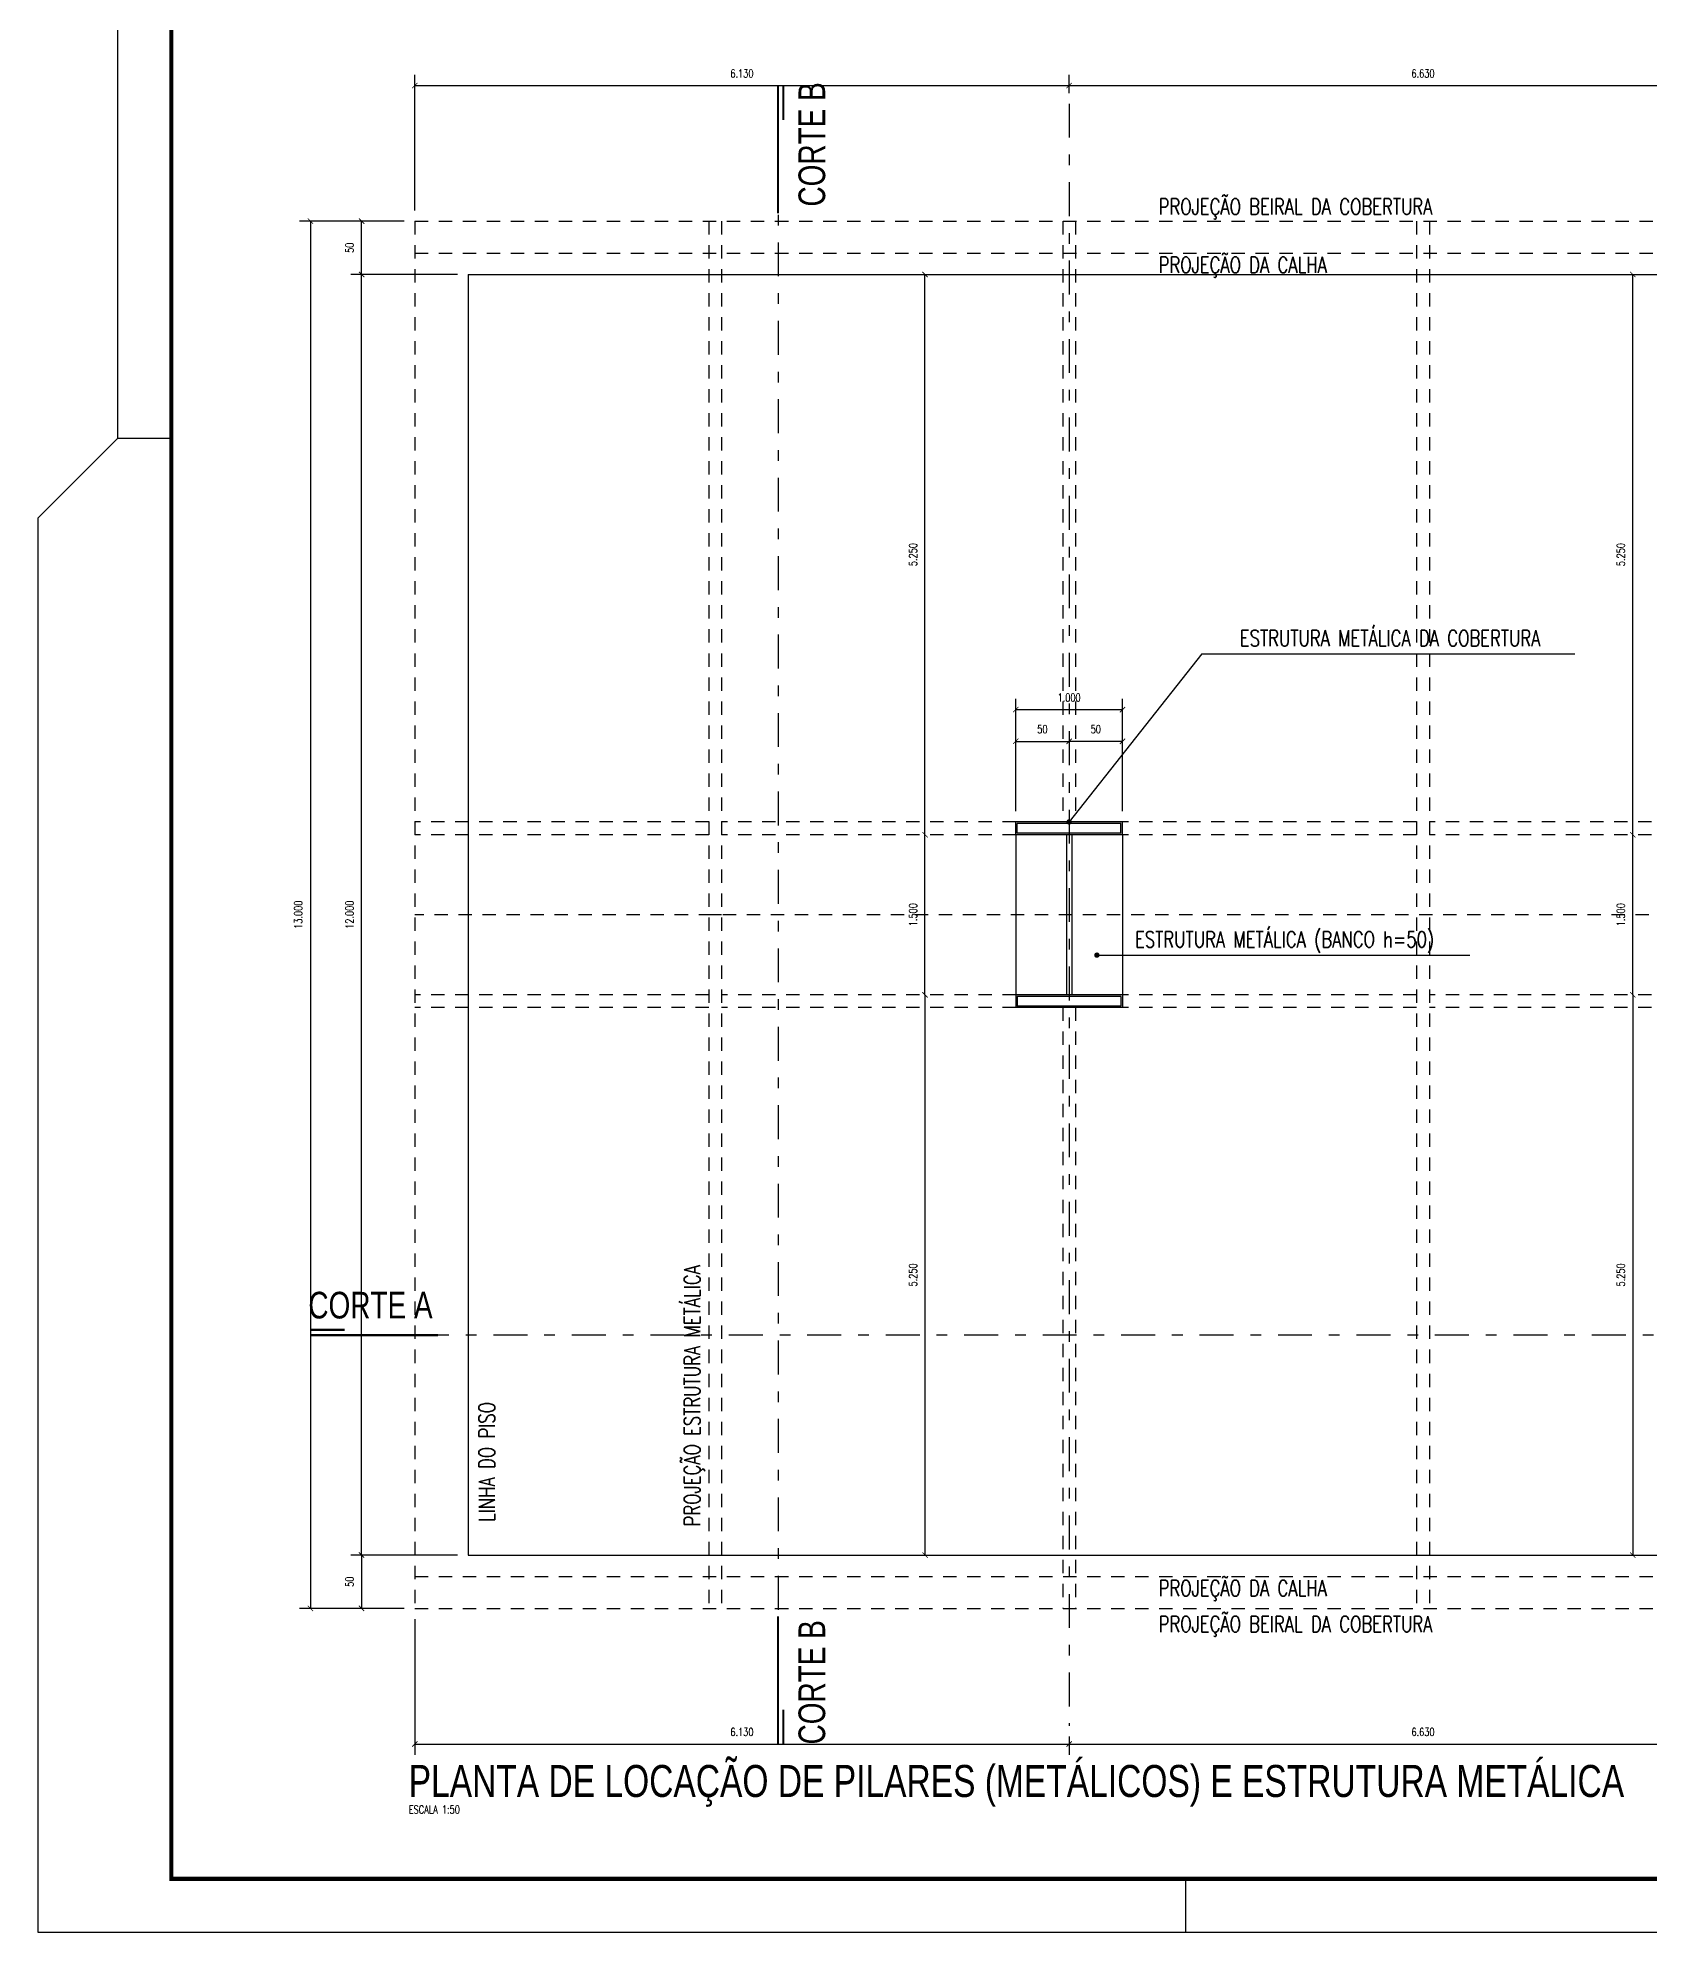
# Model space of a CAD drawing. Extents: x 231.8 to 328.5, y 64.7 to 125.7.
# Drawn here: x 279.75 to 294.85, y 64.69 to 82.44 of the extents above; entities that cross this region are included whole.
import ezdxf

# ---------------------------------------------------------------- set-up
doc = ezdxf.new("R2010")
doc.units = 0
doc.header["$LTSCALE"] = 0.1
doc.header["$MEASUREMENT"] = 0
doc.header["$PDMODE"] = 3
for name, pattern in [('CENTERX2', [4, 2.5, -0.5, 0.5, -0.5]), ('DASHDOT2', [12.7, 6.35, -3.175, 0, -3.175]), ('DASHED2', [0.375, 0.25, -0.125])]:
    doc.linetypes.add(name, pattern=pattern)
doc.layers.get('0').update_dxf_attribs({"linetype": 'CONTINUOUS'})
doc.layers.get('DEFPOINTS').update_dxf_attribs({"linetype": 'CONTINUOUS'})
for name, color, linetype in [('CORTES', 3, 'CENTERX2'), ('COTAS', 1, 'CONTINUOUS'), ('EIXO', 1, 'DASHDOT2'), ('ESTRUTURA_METÁLICA', 250, 'CONTINUOUS'), ('INDIC', 1, 'CONTINUOUS'), ('LINHA_DE_CORTE', 3, 'DASHDOT2'), ('PISO', 250, 'CONTINUOUS'), ('PRANCHA', 15, 'CONTINUOUS'), ('PROJEÇÃO', 7, 'DASHED2'), ('TEXTO_AMBIENTE', 250, 'CONTINUOUS'), ('TEXTO_PISO_ÁREA', 1, 'CONTINUOUS')]:
    doc.layers.add(name, color=color, linetype=linetype)
doc.styles.add('STYLE1', font='romans.shx', dxfattribs={"width": 0.75, "height": 0.075})
doc.styles.add('STYLE3', font='arial.ttf', dxfattribs={"width": 0.75, "height": 0.2})
doc.dimstyles.get("Standard").update_dxf_attribs({"dimtxt": 0.18, "dimasz": 0.18, "dimexe": 0.18, "dimexo": 0.0625, "dimgap": 0.09, "dimtad": 0, "dimtih": 1, "dimtoh": 1, "dimdec": 4, "dimzin": 0, "dimdsep": 46, "dimtxsty": 'Standard', "dimcen": 0.09, "dimadec": 0, "dimazin": 0, "dimtfac": 1, "dimtdec": 4, "dimtofl": 0, "dimtmove": 0, "dimatfit": 3, "dimfxl": 1, "dimtolj": 1, "dimtzin": 0, "dimarcsym": 0})

# ---------------------------------------------------------------- blocks, each defined once
blk = doc.blocks.new('_ARCHTICK')
at = {"color": 0, "linetype": 'ByBlock', "const_width": 0.15}
blk.add_lwpolyline([(-0.5, -0.5), (0.5, 0.5)], dxfattribs=at)
blk = doc.blocks.new('*D235')
at = {"color": 1, "linetype": 'ByBlock'}
for p, q in [((283.283, 67.627), (283.283, 66.356)), ((283.283, 66.456), (289.413, 66.456)), ((289.413, 66.527), (289.413, 66.356))]:
    blk.add_line(p, q, dxfattribs=at)
at = {"layer": 'DEFPOINTS', "color": 0, "linetype": 'ByBlock'}
for p in [(283.283, 67.727), (289.413, 66.627), (289.413, 66.456)]:
    blk.add_point(p, dxfattribs=at)
at = {"color": 1, "linetype": 'ByBlock', "xscale": 0.05, "yscale": 0.05, "zscale": 0.05, "rotation": 180}
blk.add_blockref('_ARCHTICK', (283.283, 66.456), dxfattribs=at)
at = {"color": 1, "linetype": 'ByBlock', "xscale": 0.05, "yscale": 0.05, "zscale": 0.05}
blk.add_blockref('_ARCHTICK', (289.413, 66.456), dxfattribs=at)
at = {"color": 60, "linetype": 'ByBlock', "insert": (286.348, 66.569), "char_height": 0.075, "attachment_point": 5, "style": 'STYLE1'}
blk.add_mtext('\\A1;6.130', dxfattribs=at)
blk = doc.blocks.new('*D236')
at = {"color": 1, "linetype": 'ByBlock'}
for p, q in [((289.413, 66.527), (289.413, 66.356)), ((289.413, 66.456), (296.043, 66.456)), ((296.043, 66.527), (296.043, 66.356))]:
    blk.add_line(p, q, dxfattribs=at)
at = {"layer": 'DEFPOINTS', "color": 0, "linetype": 'ByBlock'}
for p in [(289.413, 66.627), (296.043, 66.627), (296.043, 66.456)]:
    blk.add_point(p, dxfattribs=at)
at = {"color": 1, "linetype": 'ByBlock', "xscale": 0.05, "yscale": 0.05, "zscale": 0.05, "rotation": 180}
blk.add_blockref('_ARCHTICK', (289.413, 66.456), dxfattribs=at)
at = {"color": 1, "linetype": 'ByBlock', "xscale": 0.05, "yscale": 0.05, "zscale": 0.05}
blk.add_blockref('_ARCHTICK', (296.043, 66.456), dxfattribs=at)
at = {"color": 60, "linetype": 'ByBlock', "insert": (292.728, 66.569), "char_height": 0.075, "attachment_point": 5, "style": 'STYLE1'}
blk.add_mtext('\\A1;6.630', dxfattribs=at)
blk = doc.blocks.new('*D239')
at = {"color": 1, "linetype": 'ByBlock'}
for p, q in [((283.683, 68.227), (282.685, 68.227)), ((282.785, 68.227), (282.785, 67.727)), ((283.183, 67.727), (282.685, 67.727))]:
    blk.add_line(p, q, dxfattribs=at)
at = {"layer": 'DEFPOINTS', "color": 0, "linetype": 'ByBlock'}
for p in [(283.783, 68.227), (282.785, 67.727), (283.283, 67.727)]:
    blk.add_point(p, dxfattribs=at)
at = {"color": 1, "linetype": 'ByBlock', "xscale": 0.05, "yscale": 0.05, "zscale": 0.05}
for p, rotation in [((282.785, 68.227), 90), ((282.785, 67.727), 270)]:
    blk.add_blockref('_ARCHTICK', p, dxfattribs=dict(at, rotation=rotation))
at = {"color": 60, "linetype": 'ByBlock', "insert": (282.673, 67.977), "char_height": 0.075, "attachment_point": 5, "rotation": 90, "style": 'STYLE1'}
blk.add_mtext('\\A1;50', dxfattribs=at)
blk = doc.blocks.new('*D240')
at = {"color": 1, "linetype": 'ByBlock'}
for p, q in [((283.683, 80.227), (282.685, 80.227)), ((282.785, 68.227), (282.785, 80.227)), ((283.683, 68.227), (282.685, 68.227))]:
    blk.add_line(p, q, dxfattribs=at)
at = {"layer": 'DEFPOINTS', "color": 0, "linetype": 'ByBlock'}
for p in [(282.785, 80.227), (283.783, 80.227), (283.783, 68.227)]:
    blk.add_point(p, dxfattribs=at)
at = {"color": 1, "linetype": 'ByBlock', "xscale": 0.05, "yscale": 0.05, "zscale": 0.05}
for p, rotation in [((282.785, 80.227), 90), ((282.785, 68.227), 270)]:
    blk.add_blockref('_ARCHTICK', p, dxfattribs=dict(at, rotation=rotation))
at = {"color": 60, "linetype": 'ByBlock', "insert": (282.673, 74.227), "char_height": 0.075, "attachment_point": 5, "rotation": 90, "style": 'STYLE1'}
blk.add_mtext('\\A1;12.000', dxfattribs=at)
blk = doc.blocks.new('*D241')
at = {"color": 1, "linetype": 'ByBlock'}
for p, q in [((283.183, 80.727), (282.685, 80.727)), ((282.785, 80.227), (282.785, 80.727)), ((283.683, 80.227), (282.685, 80.227))]:
    blk.add_line(p, q, dxfattribs=at)
at = {"layer": 'DEFPOINTS', "color": 0, "linetype": 'ByBlock'}
for p in [(282.785, 80.727), (283.283, 80.727), (283.783, 80.227)]:
    blk.add_point(p, dxfattribs=at)
at = {"color": 1, "linetype": 'ByBlock', "xscale": 0.05, "yscale": 0.05, "zscale": 0.05}
for p, rotation in [((282.785, 80.727), 90), ((282.785, 80.227), 270)]:
    blk.add_blockref('_ARCHTICK', p, dxfattribs=dict(at, rotation=rotation))
at = {"color": 60, "linetype": 'ByBlock', "insert": (282.673, 80.477), "char_height": 0.075, "attachment_point": 5, "rotation": 90, "style": 'STYLE1'}
blk.add_mtext('\\A1;50', dxfattribs=at)
blk = doc.blocks.new('*D242')
at = {"color": 1, "linetype": 'ByBlock'}
for p, q in [((283.083, 80.727), (282.205, 80.727)), ((282.305, 80.727), (282.305, 67.727)), ((283.083, 67.727), (282.205, 67.727))]:
    blk.add_line(p, q, dxfattribs=at)
at = {"layer": 'DEFPOINTS', "color": 0, "linetype": 'ByBlock'}
for p in [(283.183, 80.727), (282.305, 67.727), (283.183, 67.727)]:
    blk.add_point(p, dxfattribs=at)
at = {"color": 1, "linetype": 'ByBlock', "xscale": 0.05, "yscale": 0.05, "zscale": 0.05}
for p, rotation in [((282.305, 80.727), 90), ((282.305, 67.727), 270)]:
    blk.add_blockref('_ARCHTICK', p, dxfattribs=dict(at, rotation=rotation))
at = {"color": 60, "linetype": 'ByBlock', "insert": (282.192, 74.227), "char_height": 0.075, "attachment_point": 5, "rotation": 90, "style": 'STYLE1'}
blk.add_mtext('\\A1;13.000', dxfattribs=at)
blk = doc.blocks.new('*D243')
at = {"color": 1, "linetype": 'ByBlock'}
blk.add_line((288.063, 73.477), (288.063, 68.227), dxfattribs=at)
at = {"layer": 'DEFPOINTS', "color": 0, "linetype": 'ByBlock'}
for p in [(288.063, 73.477), (288.063, 68.227), (288.063, 68.227)]:
    blk.add_point(p, dxfattribs=at)
at = {"color": 1, "linetype": 'ByBlock', "xscale": 0.05, "yscale": 0.05, "zscale": 0.05}
for p, rotation in [((288.063, 73.477), 90), ((288.063, 68.227), 270)]:
    blk.add_blockref('_ARCHTICK', p, dxfattribs=dict(at, rotation=rotation))
at = {"color": 60, "linetype": 'ByBlock', "insert": (287.951, 70.852), "char_height": 0.075, "attachment_point": 5, "rotation": 90, "style": 'STYLE1'}
blk.add_mtext('\\A1;5.250', dxfattribs=at)
blk = doc.blocks.new('*D244')
at = {"color": 1, "linetype": 'ByBlock'}
blk.add_line((288.063, 73.477), (288.063, 74.977), dxfattribs=at)
at = {"layer": 'DEFPOINTS', "color": 0, "linetype": 'ByBlock'}
for p in [(288.063, 74.977), (288.063, 74.977), (288.063, 73.477)]:
    blk.add_point(p, dxfattribs=at)
at = {"color": 1, "linetype": 'ByBlock', "xscale": 0.05, "yscale": 0.05, "zscale": 0.05}
for p, rotation in [((288.063, 74.977), 90), ((288.063, 73.477), 270)]:
    blk.add_blockref('_ARCHTICK', p, dxfattribs=dict(at, rotation=rotation))
at = {"color": 60, "linetype": 'ByBlock', "insert": (287.951, 74.227), "char_height": 0.075, "attachment_point": 5, "rotation": 90, "style": 'STYLE1'}
blk.add_mtext('\\A1;1.500', dxfattribs=at)
blk = doc.blocks.new('*D245')
at = {"color": 1, "linetype": 'ByBlock'}
blk.add_line((288.063, 74.977), (288.063, 80.227), dxfattribs=at)
at = {"layer": 'DEFPOINTS', "color": 0, "linetype": 'ByBlock'}
for p in [(288.063, 80.227), (288.063, 80.227), (288.063, 74.977)]:
    blk.add_point(p, dxfattribs=at)
at = {"color": 1, "linetype": 'ByBlock', "xscale": 0.05, "yscale": 0.05, "zscale": 0.05}
for p, rotation in [((288.063, 80.227), 90), ((288.063, 74.977), 270)]:
    blk.add_blockref('_ARCHTICK', p, dxfattribs=dict(at, rotation=rotation))
at = {"color": 60, "linetype": 'ByBlock', "insert": (287.951, 77.602), "char_height": 0.075, "attachment_point": 5, "rotation": 90, "style": 'STYLE1'}
blk.add_mtext('\\A1;5.250', dxfattribs=at)
blk = doc.blocks.new('*D246')
at = {"color": 1, "linetype": 'ByBlock'}
blk.add_line((288.063, 73.477), (288.063, 68.227), dxfattribs=at)
at = {"layer": 'DEFPOINTS', "color": 0, "linetype": 'ByBlock'}
for p in [(288.063, 73.477), (288.063, 68.227), (288.063, 68.227)]:
    blk.add_point(p, dxfattribs=at)
at = {"color": 1, "linetype": 'ByBlock', "xscale": 0.05, "yscale": 0.05, "zscale": 0.05}
for p, rotation in [((288.063, 73.477), 90), ((288.063, 68.227), 270)]:
    blk.add_blockref('_ARCHTICK', p, dxfattribs=dict(at, rotation=rotation))
at = {"color": 60, "linetype": 'ByBlock', "insert": (287.951, 70.852), "char_height": 0.075, "attachment_point": 5, "rotation": 90, "style": 'STYLE1'}
blk.add_mtext('\\A1;5.250', dxfattribs=at)
blk = doc.blocks.new('*D247')
at = {"color": 1, "linetype": 'ByBlock'}
blk.add_line((288.063, 73.477), (288.063, 74.977), dxfattribs=at)
at = {"layer": 'DEFPOINTS', "color": 0, "linetype": 'ByBlock'}
for p in [(288.063, 74.977), (288.063, 74.977), (288.063, 73.477)]:
    blk.add_point(p, dxfattribs=at)
at = {"color": 1, "linetype": 'ByBlock', "xscale": 0.05, "yscale": 0.05, "zscale": 0.05}
for p, rotation in [((288.063, 74.977), 90), ((288.063, 73.477), 270)]:
    blk.add_blockref('_ARCHTICK', p, dxfattribs=dict(at, rotation=rotation))
at = {"color": 60, "linetype": 'ByBlock', "insert": (287.951, 74.227), "char_height": 0.075, "attachment_point": 5, "rotation": 90, "style": 'STYLE1'}
blk.add_mtext('\\A1;1.500', dxfattribs=at)
blk = doc.blocks.new('*D248')
at = {"color": 1, "linetype": 'ByBlock'}
blk.add_line((288.063, 74.977), (288.063, 80.227), dxfattribs=at)
at = {"layer": 'DEFPOINTS', "color": 0, "linetype": 'ByBlock'}
for p in [(288.063, 80.227), (288.063, 80.227), (288.063, 74.977)]:
    blk.add_point(p, dxfattribs=at)
at = {"color": 1, "linetype": 'ByBlock', "xscale": 0.05, "yscale": 0.05, "zscale": 0.05}
for p, rotation in [((288.063, 80.227), 90), ((288.063, 74.977), 270)]:
    blk.add_blockref('_ARCHTICK', p, dxfattribs=dict(at, rotation=rotation))
at = {"color": 60, "linetype": 'ByBlock', "insert": (287.951, 77.602), "char_height": 0.075, "attachment_point": 5, "rotation": 90, "style": 'STYLE1'}
blk.add_mtext('\\A1;5.250', dxfattribs=at)
blk = doc.blocks.new('*D253')
at = {"color": 1, "linetype": 'ByBlock'}
for p, q in [((289.413, 81.927), (289.413, 82.097)), ((296.043, 81.927), (296.043, 82.097)), ((289.413, 81.997), (296.043, 81.997))]:
    blk.add_line(p, q, dxfattribs=at)
at = {"layer": 'DEFPOINTS', "color": 0, "linetype": 'ByBlock'}
for p in [(296.043, 81.997), (289.413, 81.827), (296.043, 81.827)]:
    blk.add_point(p, dxfattribs=at)
at = {"color": 1, "linetype": 'ByBlock', "xscale": 0.05, "yscale": 0.05, "zscale": 0.05, "rotation": 180}
blk.add_blockref('_ARCHTICK', (289.413, 81.997), dxfattribs=at)
at = {"color": 1, "linetype": 'ByBlock', "xscale": 0.05, "yscale": 0.05, "zscale": 0.05}
blk.add_blockref('_ARCHTICK', (296.043, 81.997), dxfattribs=at)
at = {"color": 60, "linetype": 'ByBlock', "insert": (292.728, 82.11), "char_height": 0.075, "attachment_point": 5, "style": 'STYLE1'}
blk.add_mtext('\\A1;6.630', dxfattribs=at)
blk = doc.blocks.new('*D252')
at = {"color": 1, "linetype": 'ByBlock'}
for p, q in [((283.283, 80.827), (283.283, 82.097)), ((289.413, 81.927), (289.413, 82.097)), ((283.283, 81.997), (289.413, 81.997))]:
    blk.add_line(p, q, dxfattribs=at)
at = {"layer": 'DEFPOINTS', "color": 0, "linetype": 'ByBlock'}
for p in [(289.413, 81.997), (289.413, 81.827), (283.283, 80.727)]:
    blk.add_point(p, dxfattribs=at)
at = {"color": 1, "linetype": 'ByBlock', "xscale": 0.05, "yscale": 0.05, "zscale": 0.05, "rotation": 180}
blk.add_blockref('_ARCHTICK', (283.283, 81.997), dxfattribs=at)
at = {"color": 1, "linetype": 'ByBlock', "xscale": 0.05, "yscale": 0.05, "zscale": 0.05}
blk.add_blockref('_ARCHTICK', (289.413, 81.997), dxfattribs=at)
at = {"color": 60, "linetype": 'ByBlock', "insert": (286.348, 82.11), "char_height": 0.075, "attachment_point": 5, "style": 'STYLE1'}
blk.add_mtext('\\A1;6.130', dxfattribs=at)
blk = doc.blocks.new('*D256')
at = {"color": 1, "linetype": 'ByBlock'}
for p, q in [((288.913, 75.197), (288.913, 75.952)), ((288.913, 75.852), (289.413, 75.852))]:
    blk.add_line(p, q, dxfattribs=at)
at = {"layer": 'DEFPOINTS', "color": 0, "linetype": 'ByBlock'}
for p in [(289.413, 75.852), (289.413, 75.852), (288.913, 75.097)]:
    blk.add_point(p, dxfattribs=at)
at = {"color": 1, "linetype": 'ByBlock', "xscale": 0.05, "yscale": 0.05, "zscale": 0.05, "rotation": 180}
blk.add_blockref('_ARCHTICK', (288.913, 75.852), dxfattribs=at)
at = {"color": 1, "linetype": 'ByBlock', "xscale": 0.05, "yscale": 0.05, "zscale": 0.05}
blk.add_blockref('_ARCHTICK', (289.413, 75.852), dxfattribs=at)
at = {"color": 60, "linetype": 'ByBlock', "insert": (289.163, 75.965), "char_height": 0.075, "attachment_point": 5, "style": 'STYLE1'}
blk.add_mtext('\\A1;50', dxfattribs=at)
blk = doc.blocks.new('*D257')
at = {"color": 1, "linetype": 'ByBlock'}
for p, q in [((289.913, 75.852), (289.413, 75.852)), ((289.913, 75.197), (289.913, 75.952))]:
    blk.add_line(p, q, dxfattribs=at)
at = {"layer": 'DEFPOINTS', "color": 0, "linetype": 'ByBlock'}
for p in [(289.413, 75.852), (289.413, 75.852), (289.913, 75.097)]:
    blk.add_point(p, dxfattribs=at)
at = {"color": 1, "linetype": 'ByBlock', "xscale": 0.05, "yscale": 0.05, "zscale": 0.05, "rotation": 180}
blk.add_blockref('_ARCHTICK', (289.413, 75.852), dxfattribs=at)
at = {"color": 1, "linetype": 'ByBlock', "xscale": 0.05, "yscale": 0.05, "zscale": 0.05}
blk.add_blockref('_ARCHTICK', (289.913, 75.852), dxfattribs=at)
at = {"color": 60, "linetype": 'ByBlock', "insert": (289.663, 75.965), "char_height": 0.075, "attachment_point": 5, "style": 'STYLE1'}
blk.add_mtext('\\A1;50', dxfattribs=at)
blk = doc.blocks.new('*D258')
at = {"color": 1, "linetype": 'ByBlock'}
for p, q in [((288.913, 75.297), (288.913, 76.249)), ((288.913, 76.149), (289.913, 76.149)), ((289.913, 75.297), (289.913, 76.249))]:
    blk.add_line(p, q, dxfattribs=at)
at = {"layer": 'DEFPOINTS', "color": 0, "linetype": 'ByBlock'}
for p in [(289.913, 76.149), (288.913, 75.197), (289.913, 75.197)]:
    blk.add_point(p, dxfattribs=at)
at = {"color": 1, "linetype": 'ByBlock', "xscale": 0.05, "yscale": 0.05, "zscale": 0.05, "rotation": 180}
blk.add_blockref('_ARCHTICK', (288.913, 76.149), dxfattribs=at)
at = {"color": 1, "linetype": 'ByBlock', "xscale": 0.05, "yscale": 0.05, "zscale": 0.05}
blk.add_blockref('_ARCHTICK', (289.913, 76.149), dxfattribs=at)
at = {"color": 60, "linetype": 'ByBlock', "insert": (289.413, 76.262), "char_height": 0.075, "attachment_point": 5, "style": 'STYLE1'}
blk.add_mtext('\\A1;1.000', dxfattribs=at)

msp = doc.modelspace()

# ---------------------------------------------------------------- hatches: boundary and pattern name
at = {"layer": 'ESTRUTURA_METÁLICA'}
h = msp.add_hatch(color=256, dxfattribs=at)
h.paths.add_polyline_path([(289.9129, 75.0967), (289.4129, 75.0967), (289.4129, 75.0817), (289.8979, 75.0817), (289.8979, 74.9917), (289.4129, 74.9917), (289.4129, 74.9767), (289.9129, 74.9767)])
h.paths.add_polyline_path([(289.4129, 75.0967), (288.9129, 75.0967), (288.9129, 74.9767), (289.4129, 74.9767), (289.4129, 74.9917), (288.9279, 74.9917), (288.9279, 75.0817), (289.4129, 75.0817)])
h = msp.add_hatch(color=256, dxfattribs=at)
h.paths.add_polyline_path([(289.9129, 73.3567), (289.4129, 73.3567), (289.4129, 73.3717), (289.8979, 73.3717), (289.8979, 73.4617), (289.4129, 73.4617), (289.4129, 73.4767), (289.9129, 73.4767)])
h.paths.add_polyline_path([(289.4129, 73.3567), (288.9129, 73.3567), (288.9129, 73.4767), (289.4129, 73.4767), (289.4129, 73.4617), (288.9279, 73.4617), (288.9279, 73.3717), (289.4129, 73.3717)])

# ---------------------------------------------------------------- linework, layer by layer
at = {"layer": 'CORTES', "color": 250, "const_width": 0.02}
for points in [[(286.6865, 81.9971), (286.6865, 80.8012)], [(286.7358, 81.9971), (286.7358, 81.6745)], [(282.3047, 70.3371), (282.6273, 70.3371)], [(282.3047, 70.2878), (283.5006, 70.2878)], [(286.6865, 66.4562), (286.6865, 67.6521)], [(286.7358, 66.4562), (286.7358, 66.7789)]]:
    msp.add_lwpolyline(points, dxfattribs=at)
at = {"layer": 'EIXO', "ltscale": 0.5}
msp.add_line((289.4129, 81.8267), (289.4129, 66.6267), dxfattribs=at)
at = {"layer": 'ESTRUTURA_METÁLICA'}
for p, q in [((288.9129, 74.9767), (288.9129, 75.0967)), ((289.9129, 75.0967), (288.9129, 75.0967)), ((289.9129, 74.9767), (289.9129, 75.0967)), ((289.9129, 74.9767), (289.9129, 75.0967)), ((289.9129, 74.9767), (288.9129, 74.9767)), ((288.9129, 74.9767), (288.9129, 73.4767)), ((289.8979, 75.0817), (288.9279, 75.0817)), ((288.9279, 74.9917), (288.9279, 75.0817)), ((289.8979, 74.9917), (288.9279, 74.9917)), ((289.3879, 74.9767), (289.3879, 73.4767)), ((289.4379, 74.9767), (289.4379, 73.4767)), ((289.8979, 74.9917), (289.8979, 75.0817)), ((289.9129, 74.9767), (289.9129, 73.4767)), ((289.9129, 73.4767), (288.9129, 73.4767)), ((288.9129, 73.4767), (288.9129, 73.3567)), ((289.9129, 73.3567), (288.9129, 73.3567)), ((289.8979, 73.4617), (288.9279, 73.4617)), ((288.9279, 73.4617), (288.9279, 73.3717)), ((289.8979, 73.3717), (288.9279, 73.3717)), ((289.8979, 73.4617), (289.8979, 73.3717)), ((289.9129, 73.4767), (289.9129, 73.3567)), ((289.9129, 73.4767), (289.9129, 73.3567))]:
    msp.add_line(p, q, dxfattribs=at)
at = {"layer": 'INDIC'}
for p, q in [((290.6549, 76.6712), (289.4129, 75.0967)), ((290.6549, 76.6712), (294.1499, 76.6712)), ((289.6732, 73.8486), (293.1681, 73.8486))]:
    msp.add_line(p, q, dxfattribs=at)
at = {"layer": 'INDIC', "const_width": 0.025}
for points in [[(289.4004, 75.0967, 1), (289.4254, 75.0967, 1)], [(289.6607, 73.8486, 1), (289.6857, 73.8486, 1)]]:
    msp.add_lwpolyline(points, format="xyb", close=True, dxfattribs=at)
at = {"layer": 'LINHA_DE_CORTE', "ltscale": 0.5}
for p, q in [((286.6865, 81.9971), (286.6865, 66.4562)), ((313.0032, 70.2878), (282.3047, 70.2878))]:
    msp.add_line(p, q, dxfattribs=at)
at = {"layer": 'PISO'}
for p, q in [((283.7829, 80.2267), (283.7829, 68.2267)), ((283.7829, 80.2267), (315.235, 80.2267)), ((283.7829, 68.2267), (310.0008, 68.2267))]:
    msp.add_line(p, q, dxfattribs=at)
at = {"layer": 'PRANCHA', "color": 250}
for p, q in [((280.5028, 78.6938), (280.5028, 93.1938)), ((279.7528, 77.9438), (280.5028, 78.6938)), ((280.5028, 78.6938), (281.0028, 78.6938)), ((279.7528, 77.9438), (279.7528, 64.6938)), ((290.5028, 65.1938), (290.5028, 64.6938)), ((279.7528, 64.6938), (328.5028, 64.6938))]:
    msp.add_line(p, q, dxfattribs=at)
at = {"layer": 'PRANCHA', "color": 250, "const_width": 0.04}
msp.add_lwpolyline([(328.0028, 92.6938), (281.0028, 92.6938), (281.0028, 65.1938), (328.0028, 65.1938), (328.0028, 92.6938)], dxfattribs=at)
at = {"layer": 'PROJEÇÃO', "ltscale": 5}
for p, q in [((283.2829, 80.7267), (315.4531, 80.7267)), ((283.2829, 80.7267), (283.2829, 67.7267)), ((286.0379, 80.7267), (286.0379, 67.7267)), ((286.1579, 80.7267), (286.1579, 67.7267)), ((289.3529, 80.7267), (289.3529, 75.0967)), ((289.4729, 80.7267), (289.4729, 75.0967)), ((292.6679, 80.7267), (292.6679, 67.7267)), ((292.7879, 80.7267), (292.7879, 67.7267)), ((283.2829, 80.4267), (315.3223, 80.4267)), ((286.0379, 75.0967), (283.2829, 75.0967)), ((288.9129, 75.0967), (286.1579, 75.0967)), ((292.6679, 75.0967), (289.9129, 75.0967)), ((295.5429, 75.0967), (292.7879, 75.0967)), ((286.0379, 74.9767), (283.2829, 74.9767)), ((288.9129, 74.9767), (286.1579, 74.9767)), ((292.6679, 74.9767), (289.9129, 74.9767)), ((295.5429, 74.9767), (292.7879, 74.9767)), ((312.6179, 74.2267), (283.2829, 74.2267)), ((286.1579, 74.2267), (286.0379, 74.2267)), ((286.0379, 73.4767), (283.2829, 73.4767)), ((286.0379, 73.3567), (283.2829, 73.3567)), ((288.9129, 73.4767), (286.1579, 73.4767)), ((288.9129, 73.3567), (286.1579, 73.3567)), ((289.3529, 73.3567), (289.3529, 67.7267)), ((289.4729, 73.3567), (289.4729, 67.7267)), ((292.6679, 73.4767), (289.9129, 73.4767)), ((292.6679, 73.3567), (289.9129, 73.3567)), ((295.5429, 73.4767), (292.7879, 73.4767)), ((295.5429, 73.3567), (292.7879, 73.3567)), ((283.2829, 68.0267), (309.9136, 68.0267)), ((283.2829, 67.7267), (309.7827, 67.7267))]:
    msp.add_line(p, q, dxfattribs=at)

# ---------------------------------------------------------------- texts
at = {"layer": 'LINHA_DE_CORTE', "ltscale": 0.5, "style": 'STYLE3', "width": 0.75}
for p in [(287.1279, 80.8636), (287.1279, 66.4525)]:
    msp.add_text('CORTE B', height=0.25, rotation=90, dxfattribs=at).set_placement(p)
msp.add_text('CORTE A', height=0.25, dxfattribs=at).set_placement((282.2866, 70.4439))
at = {"layer": 'TEXTO_AMBIENTE', "style": 'STYLE3', "width": 0.75}
msp.add_text('PLANTA DE LOCAÇÃO DE PILARES (METÁLICOS) E ESTRUTURA METÁLICA', height=0.3, dxfattribs=at).set_placement((283.2262, 65.96))
at = {"layer": 'TEXTO_PISO_ÁREA', "style": 'STYLE1', "width": 0.75}
for s, height, p in [('PROJEÇÃO BEIRAL DA COBERTURA', 0.15, (290.252, 80.7874)), ('PROJEÇÃO DA CALHA', 0.15, (290.252, 80.2413)), ('ESTRUTURA METÁLICA DA COBERTURA', 0.15, (291.013, 76.744)), ('ESTRUTURA METÁLICA (BANCO h=50)', 0.15, (290.0312, 73.9214)), ('PROJEÇÃO DA CALHA', 0.15, (290.252, 67.8413)), ('PROJEÇÃO BEIRAL DA COBERTURA', 0.15, (290.252, 67.5057)), ('ESCALA 1:50', 0.075, (283.2262, 65.805))]:
    msp.add_text(s, height=height, dxfattribs=at).set_placement(p)
for s, p in [('PROJEÇÃO ESTRUTURA METÁLICA', (285.9564, 68.4952)), ('LINHA DO PISO', (284.0341, 68.5374))]:
    msp.add_text(s, height=0.15, rotation=90, dxfattribs=at).set_placement(p)

# ---------------------------------------------------------------- dimensions: what is measured, and where the dimension line sits
at = {"layer": 'COTAS'}
for base, p1, p2, angle, picture, middle in [((289.4129, 81.9971), (283.2829, 80.7267), (289.4129, 81.8267), 180, '*D252', (286.3479, 82.1096)), ((296.0429, 81.9971), (289.4129, 81.8267), (296.0429, 81.8267), 180, '*D253', (292.7279, 82.1096)), ((282.3047, 67.7267), (283.1829, 80.7267), (283.1829, 67.7267), 90, '*D242', (282.1922, 74.2267)), ((282.7855, 80.2267), (283.7829, 68.2267), (283.7829, 80.2267), 90, '*D240', (282.673, 74.2267)), ((288.0635, 80.2267), (288.0635, 74.9767), (288.0635, 80.2267), 90, '*D245', (287.951, 77.6017)), ((288.0635, 74.9767), (288.0635, 73.4767), (288.0635, 74.9767), 90, '*D244', (287.951, 74.2267)), ((288.0635, 68.2267), (288.0635, 73.4767), (288.0635, 68.2267), 90, '*D243', (287.951, 70.8517))]:
    dim = msp.add_linear_dim(base=base, p1=p1, p2=p2, angle=angle, dimstyle='Standard', override={"dimtxt": 0.075, "dimasz": 0.05, "dimexe": 0.1, "dimexo": 0.1, "dimgap": 0.075, "dimtad": 1, "dimtih": 0, "dimtoh": 0, "dimdec": 3, "dimtxsty": 'STYLE1', "dimblk1": 'ARCHTICK', "dimblk2": 'ARCHTICK', "dimsah": 1, "dimcen": 0, "dimclrd": 1, "dimclre": 1, "dimclrt": 60, "dimtdec": 3, "dimtofl": 1}, dxfattribs=at)
    dim.commit()
    dim.dimension.update_dxf_attribs({"geometry": picture, "text_midpoint": middle})
for base, p1, p2, picture, middle in [((282.7855, 80.7267), (283.7829, 80.2267), (283.2829, 80.7267), '*D241', (282.673, 80.4767)), ((282.7855, 67.7267), (283.7829, 68.2267), (283.2829, 67.7267), '*D239', (282.673, 67.9767))]:
    dim = msp.add_linear_dim(base=base, p1=p1, p2=p2, angle=90, text='50', dimstyle='Standard', override={"dimtxt": 0.075, "dimasz": 0.05, "dimexe": 0.1, "dimexo": 0.1, "dimgap": 0.075, "dimtad": 1, "dimtih": 0, "dimtoh": 0, "dimdec": 3, "dimtxsty": 'STYLE1', "dimblk1": 'ARCHTICK', "dimblk2": 'ARCHTICK', "dimsah": 1, "dimcen": 0, "dimclrd": 1, "dimclre": 1, "dimclrt": 60, "dimtdec": 3, "dimtofl": 1}, dxfattribs=at)
    dim.commit()
    dim.dimension.update_dxf_attribs({"geometry": picture, "text_midpoint": middle})
for base, p1, p2, picture, middle in [((294.6935, 80.2267), (294.6935, 74.9767), (294.6935, 80.2267), '*D248', (294.581, 77.6017)), ((294.6935, 74.9767), (294.6935, 73.4767), (294.6935, 74.9767), '*D247', (294.581, 74.2267)), ((294.6935, 68.2267), (294.6935, 73.4767), (294.6935, 68.2267), '*D246', (294.581, 70.8517))]:
    dim = msp.add_linear_dim(base=base, p1=p1, p2=p2, angle=90, dimstyle='Standard', override={"dimtxt": 0.075, "dimasz": 0.05, "dimexe": 0.1, "dimexo": 0.1, "dimgap": 0.075, "dimtad": 1, "dimtih": 0, "dimtoh": 0, "dimdec": 3, "dimtxsty": 'STYLE1', "dimblk1": 'ARCHTICK', "dimblk2": 'ARCHTICK', "dimsah": 1, "dimcen": 0, "dimclrd": 1, "dimclre": 1, "dimclrt": 60, "dimtdec": 3, "dimtofl": 1}, dxfattribs=at)
    dim.commit()
    dim.dimension.update_dxf_attribs({"geometry": picture, "text_midpoint": middle, "insert": (6.63, 0)})
for base, p1, p2, picture, middle in [((289.9129, 76.149), (288.9129, 75.1967), (289.9129, 75.1967), '*D258', (289.4129, 76.2615)), ((289.4129, 66.4562), (283.2829, 67.7267), (289.4129, 66.6267), '*D235', (286.3479, 66.5687)), ((296.0429, 66.4562), (289.4129, 66.6267), (296.0429, 66.6267), '*D236', (292.7279, 66.5687))]:
    dim = msp.add_linear_dim(base=base, p1=p1, p2=p2, dimstyle='Standard', override={"dimtxt": 0.075, "dimasz": 0.05, "dimexe": 0.1, "dimexo": 0.1, "dimgap": 0.075, "dimtad": 1, "dimtih": 0, "dimtoh": 0, "dimdec": 3, "dimtxsty": 'STYLE1', "dimblk1": 'ARCHTICK', "dimblk2": 'ARCHTICK', "dimsah": 1, "dimcen": 0, "dimclrd": 1, "dimclre": 1, "dimclrt": 60, "dimtdec": 3, "dimtofl": 1}, dxfattribs=at)
    dim.commit()
    dim.dimension.update_dxf_attribs({"geometry": picture, "text_midpoint": middle})
for p1, picture, middle in [((288.9129, 75.0967), '*D256', (289.1629, 75.965)), ((289.9129, 75.0967), '*D257', (289.6629, 75.965))]:
    dim = msp.add_linear_dim(base=(289.4129, 75.8525), p1=p1, p2=(289.4129, 75.8525), text='50', dimstyle='Standard', override={"dimtxt": 0.075, "dimasz": 0.05, "dimexe": 0.1, "dimexo": 0.1, "dimgap": 0.075, "dimtad": 1, "dimtih": 0, "dimtoh": 0, "dimdec": 3, "dimtxsty": 'STYLE1', "dimblk1": 'ARCHTICK', "dimblk2": 'ARCHTICK', "dimsah": 1, "dimcen": 0, "dimclrd": 1, "dimclre": 1, "dimclrt": 60, "dimtdec": 3, "dimtofl": 1}, dxfattribs=at)
    dim.commit()
    dim.dimension.update_dxf_attribs({"geometry": picture, "text_midpoint": middle})

doc.saveas('drawing.dxf')
